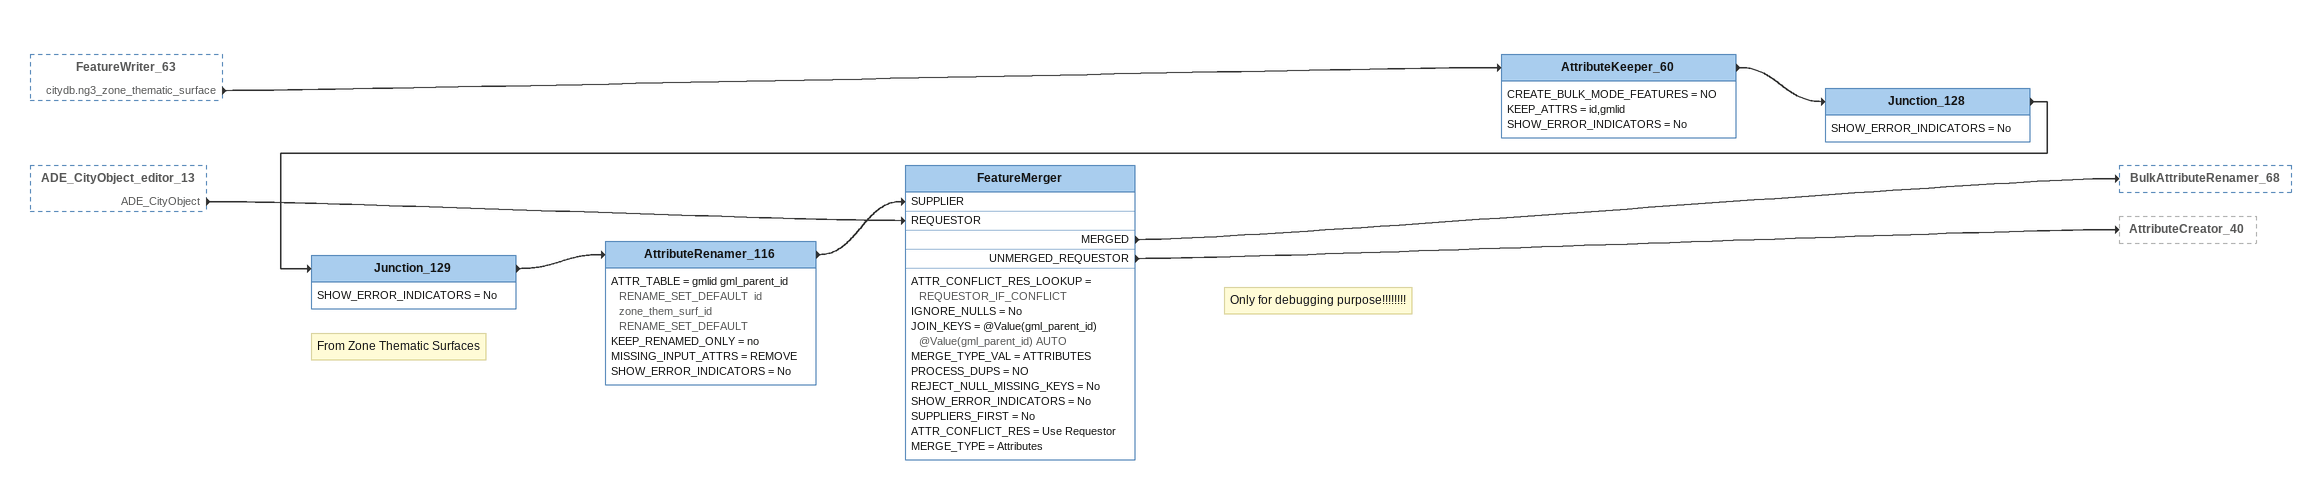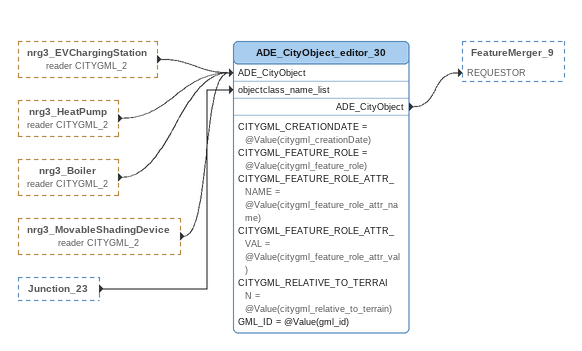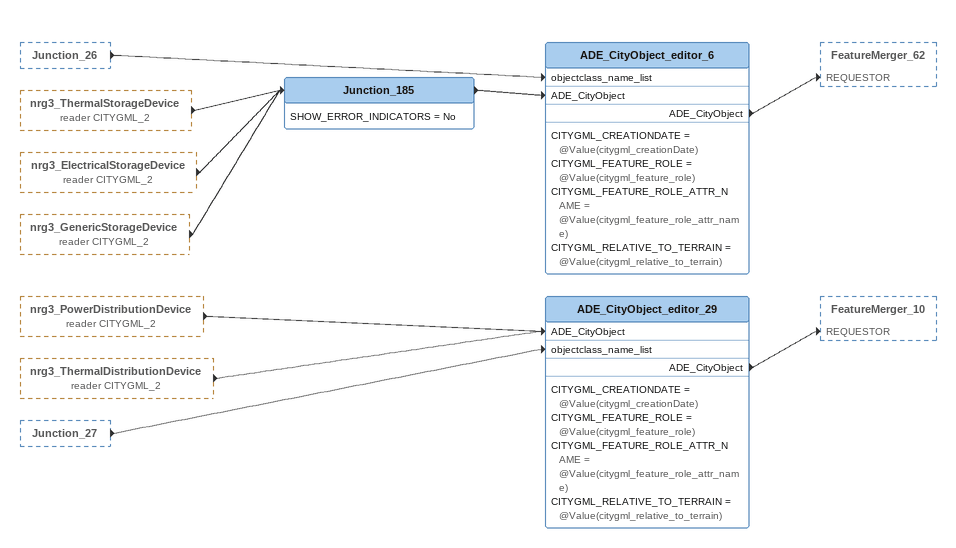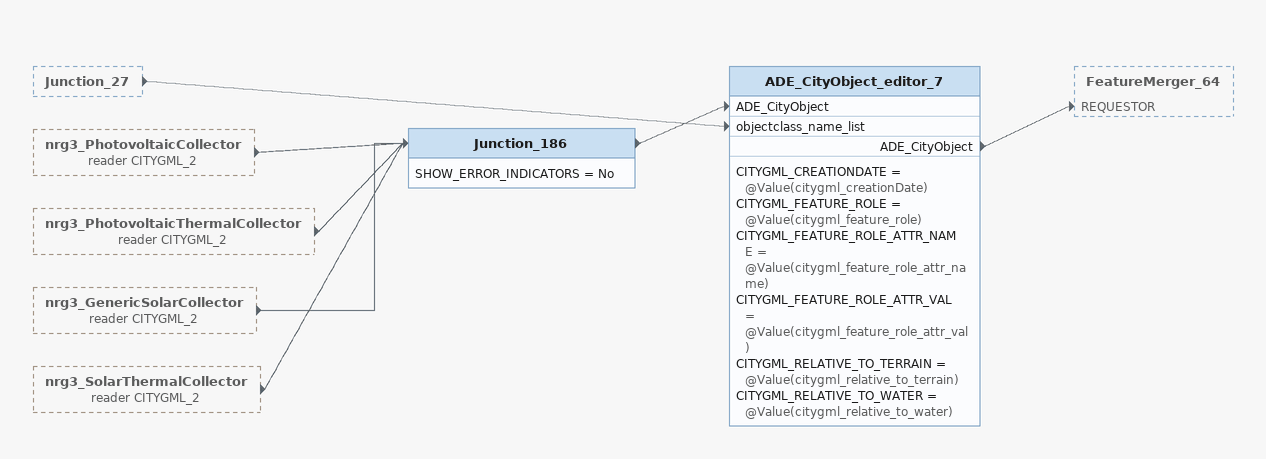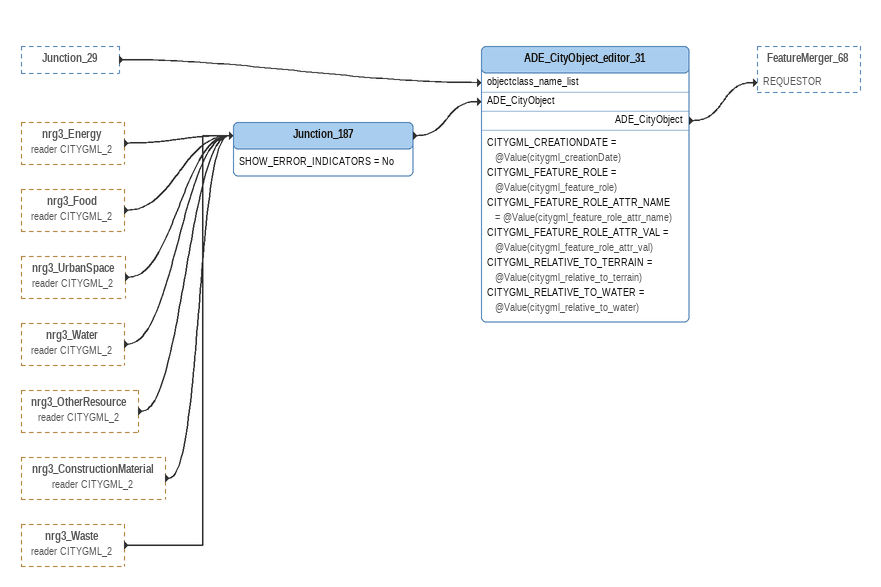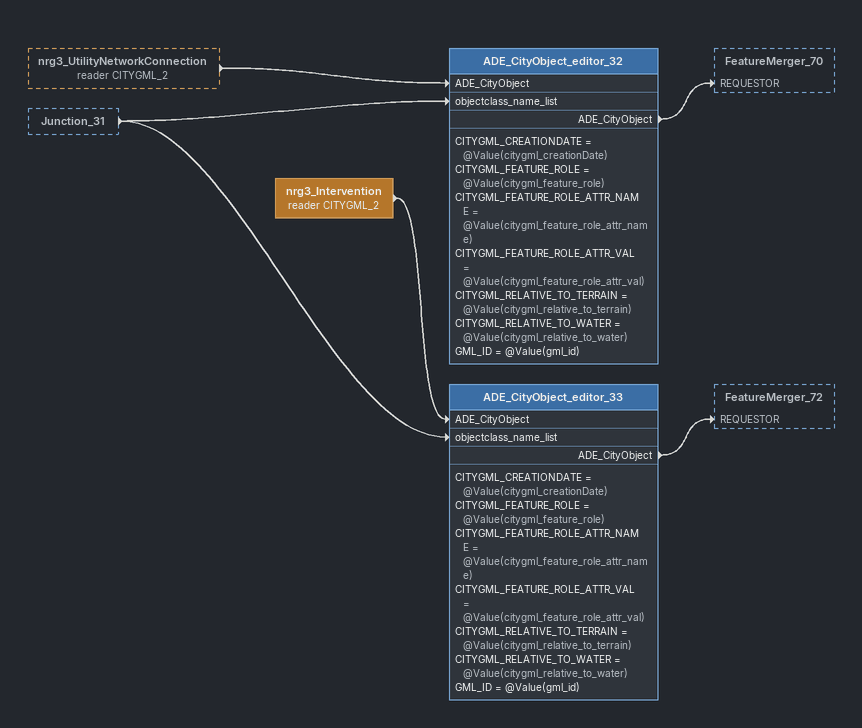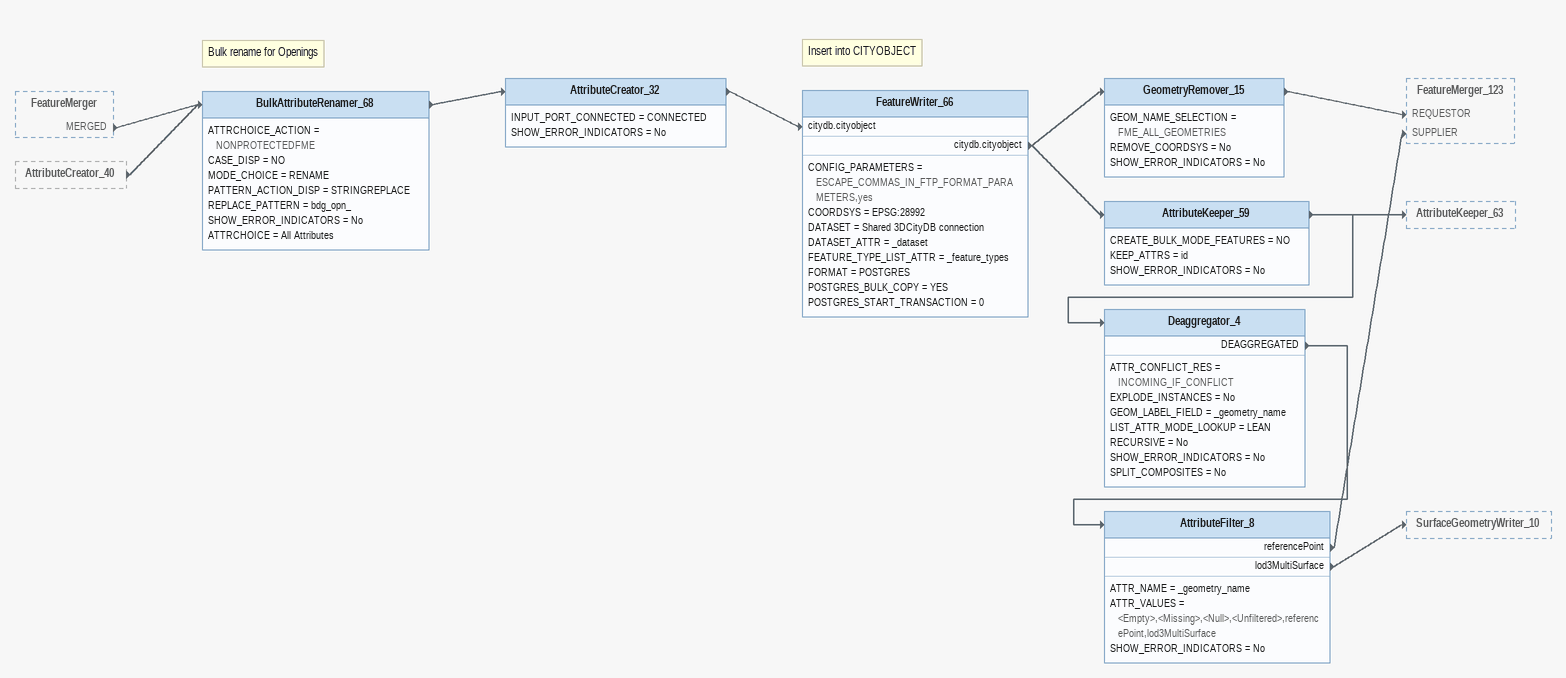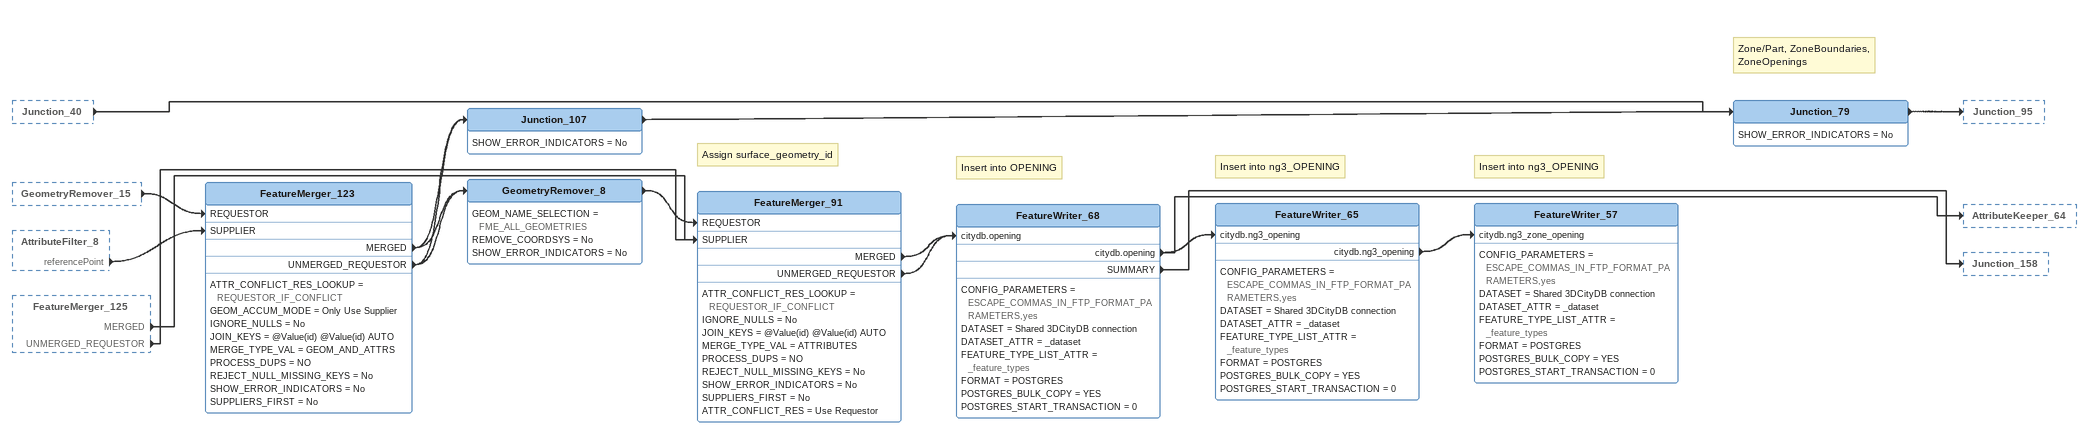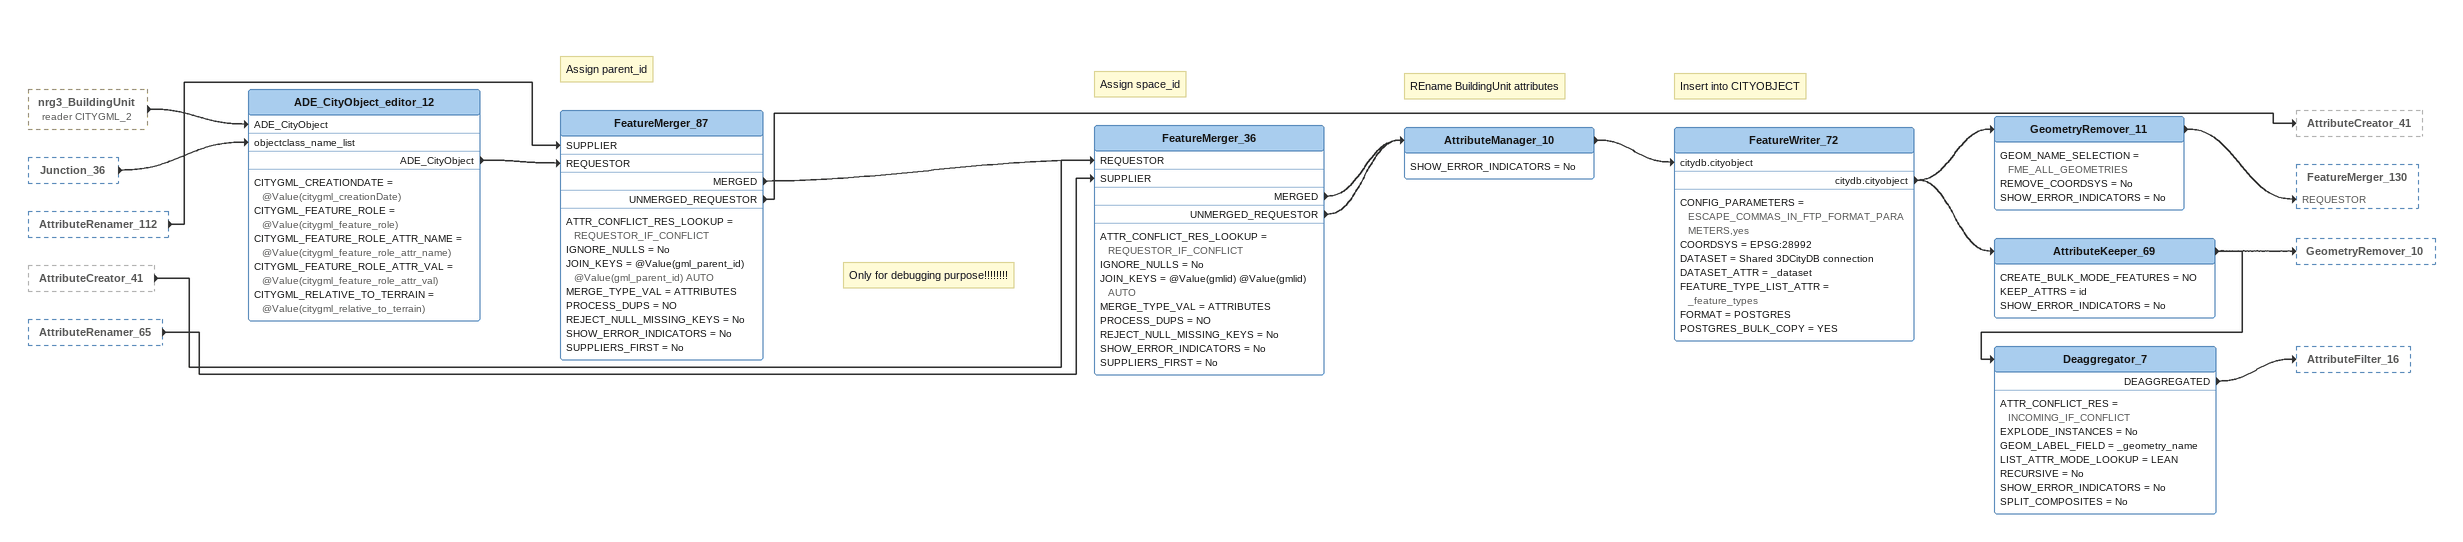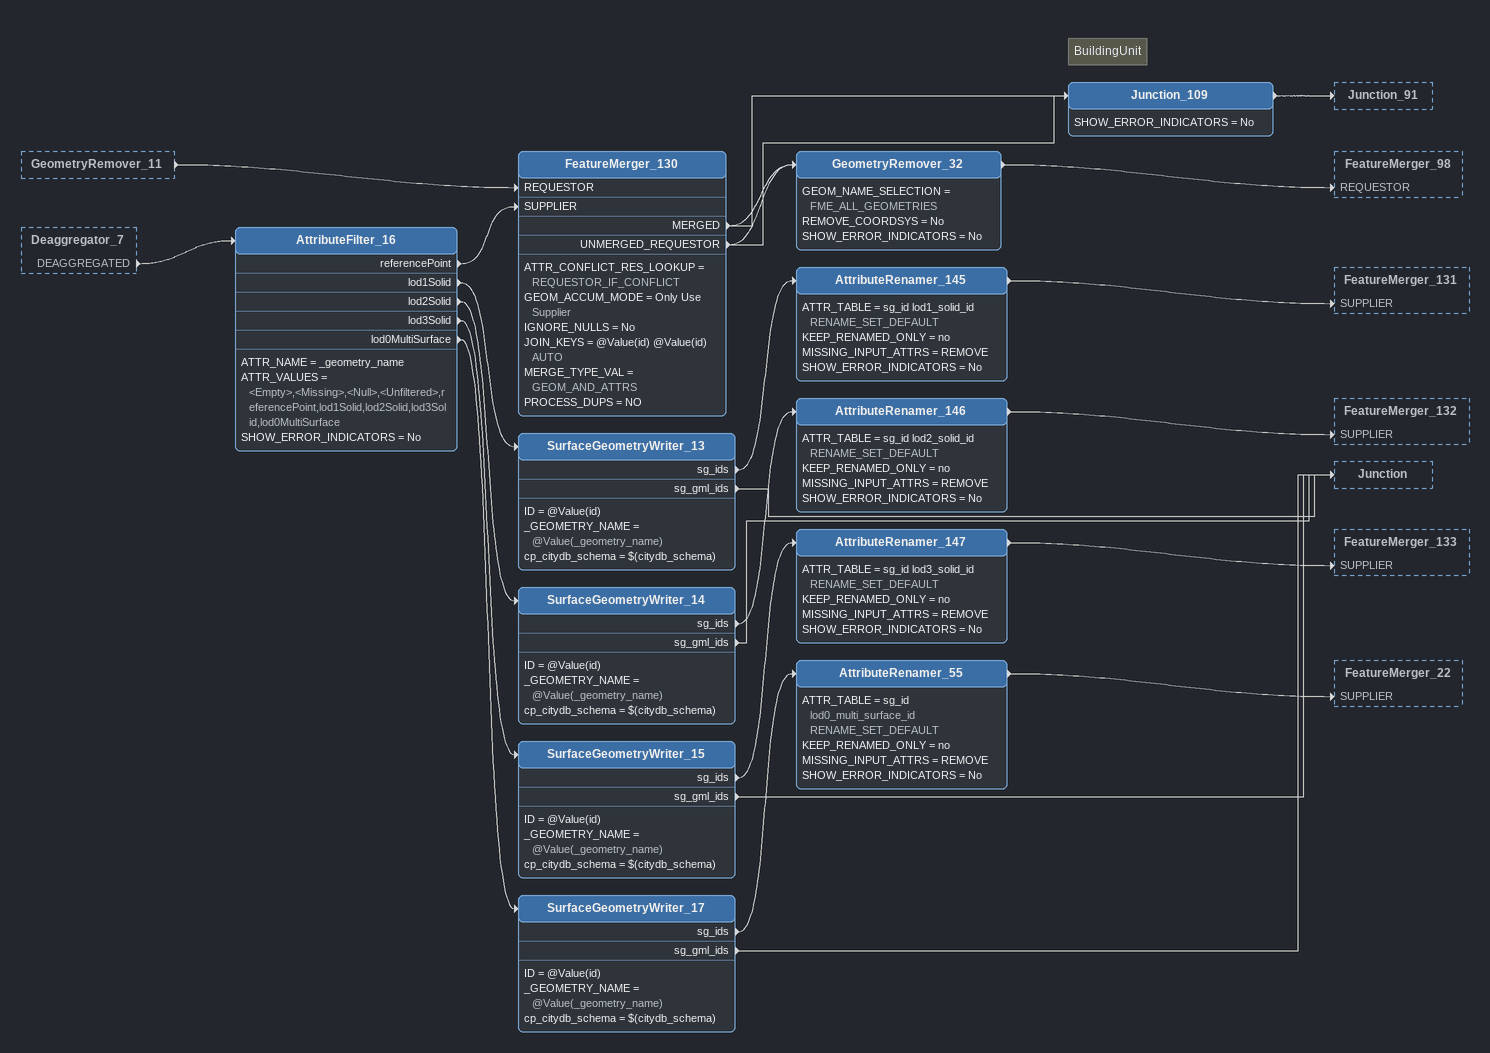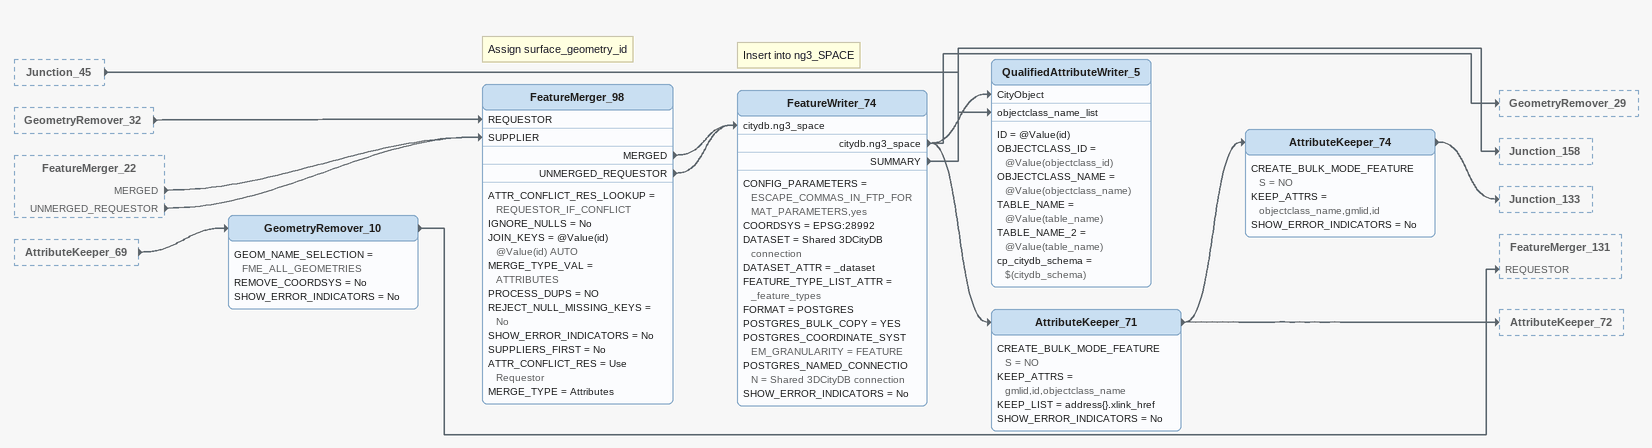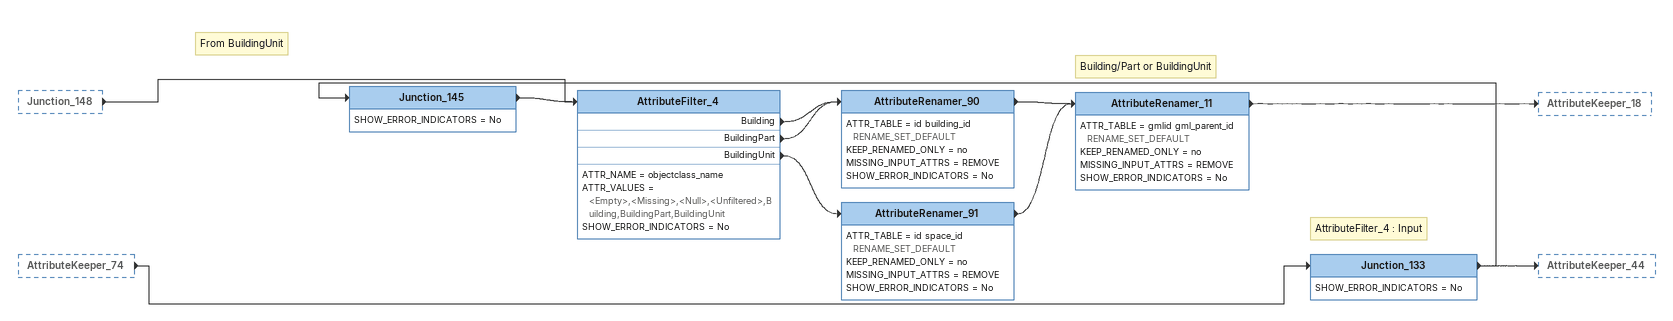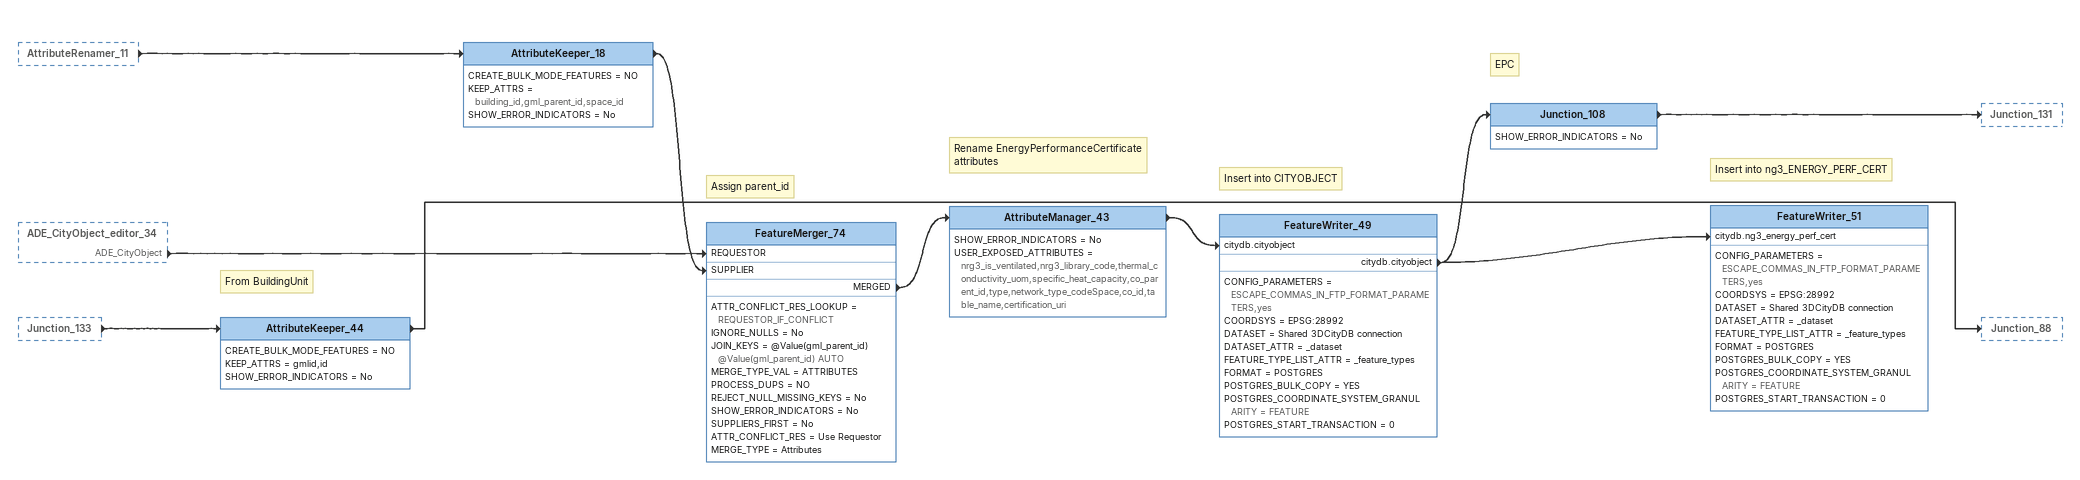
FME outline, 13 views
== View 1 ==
FeatureWriter_63 [outside]
    citydb.ng3_zone_thematic_surface -> AttributeKeeper_60
ADE_CityObject_editor_13 [outside]
    ADE_CityObject -> FeatureMerger [REQUESTOR]
AttributeKeeper_60
    CREATE_BULK_MODE_FEATURES = NO
    KEEP_ATTRS = id,gmlid
    SHOW_ERROR_INDICATORS = No
    -> Junction_128
Junction_128
    SHOW_ERROR_INDICATORS = No
    -> Junction_129
Note: From Zone Thematic Surfaces
Junction_129
    SHOW_ERROR_INDICATORS = No
    -> AttributeRenamer_116
AttributeRenamer_116
    ATTR_TABLE = gmlid gml_parent_id RENAME_SET_DEFAULT  id zone_them_surf_id RENAME_SET_DEFAULT
    KEEP_RENAMED_ONLY = no
    MISSING_INPUT_ATTRS = REMOVE
    SHOW_ERROR_INDICATORS = No
    -> FeatureMerger [SUPPLIER]
Note: Only for debugging purpose!!!!!!!!
FeatureMerger
    ATTR_CONFLICT_RES_LOOKUP = REQUESTOR_IF_CONFLICT
    IGNORE_NULLS = No
    JOIN_KEYS = @Value(gml_parent_id) @Value(gml_parent_id) AUTO
    MERGE_TYPE_VAL = ATTRIBUTES
    PROCESS_DUPS = NO
    REJECT_NULL_MISSING_KEYS = No
    SHOW_ERROR_INDICATORS = No
    SUPPLIERS_FIRST = No
    ATTR_CONFLICT_RES = Use Requestor
    MERGE_TYPE = Attributes
    MERGED -> BulkAttributeRenamer_68
    UNMERGED_REQUESTOR -> AttributeCreator_40

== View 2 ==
nrg3_EVChargingStation (reader CITYGML_2) [outside]
    -> ADE_CityObject_editor_30 [ADE_CityObject]
nrg3_HeatPump (reader CITYGML_2) [outside]
    -> ADE_CityObject_editor_30 [ADE_CityObject]
nrg3_Boiler (reader CITYGML_2) [outside]
    -> ADE_CityObject_editor_30 [ADE_CityObject]
nrg3_MovableShadingDevice (reader CITYGML_2) [outside]
    -> ADE_CityObject_editor_30 [ADE_CityObject]
Junction_23 [outside]
    -> ADE_CityObject_editor_30 [objectclass_name_list]
ADE_CityObject_editor_30
    CITYGML_CREATIONDATE = @Value(citygml_creationDate)
    CITYGML_FEATURE_ROLE = @Value(citygml_feature_role)
    CITYGML_FEATURE_ROLE_ATTR_NAME = @Value(citygml_feature_role_attr_name)
    CITYGML_FEATURE_ROLE_ATTR_VAL = @Value(citygml_feature_role_attr_val)
    CITYGML_RELATIVE_TO_TERRAIN = @Value(citygml_relative_to_terrain)
    GML_ID = @Value(gml_id)
    ADE_CityObject -> FeatureMerger_9 [REQUESTOR]

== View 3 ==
Junction_26 [outside]
    -> ADE_CityObject_editor_6 [objectclass_name_list]
nrg3_ThermalStorageDevice (reader CITYGML_2) [outside]
    -> Junction_185
nrg3_ElectricalStorageDevice (reader CITYGML_2) [outside]
    -> Junction_185
nrg3_GenericStorageDevice (reader CITYGML_2) [outside]
    -> Junction_185
nrg3_PowerDistributionDevice (reader CITYGML_2) [outside]
    -> ADE_CityObject_editor_29 [ADE_CityObject]
nrg3_ThermalDistributionDevice (reader CITYGML_2) [outside]
    -> ADE_CityObject_editor_29 [ADE_CityObject]
Junction_27 [outside]
    -> ADE_CityObject_editor_29 [objectclass_name_list]
Junction_185
    SHOW_ERROR_INDICATORS = No
    -> ADE_CityObject_editor_6 [ADE_CityObject]
ADE_CityObject_editor_6
    CITYGML_CREATIONDATE = @Value(citygml_creationDate)
    CITYGML_FEATURE_ROLE = @Value(citygml_feature_role)
    CITYGML_FEATURE_ROLE_ATTR_NAME = @Value(citygml_feature_role_attr_name)
    CITYGML_RELATIVE_TO_TERRAIN = @Value(citygml_relative_to_terrain)
    ADE_CityObject -> FeatureMerger_62 [REQUESTOR]
ADE_CityObject_editor_29
    CITYGML_CREATIONDATE = @Value(citygml_creationDate)
    CITYGML_FEATURE_ROLE = @Value(citygml_feature_role)
    CITYGML_FEATURE_ROLE_ATTR_NAME = @Value(citygml_feature_role_attr_name)
    CITYGML_RELATIVE_TO_TERRAIN = @Value(citygml_relative_to_terrain)
    ADE_CityObject -> FeatureMerger_10 [REQUESTOR]

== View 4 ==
Junction_27 [outside]
    -> ADE_CityObject_editor_7 [objectclass_name_list]
nrg3_PhotovoltaicCollector (reader CITYGML_2) [outside]
    -> Junction_186
nrg3_PhotovoltaicThermalCollector (reader CITYGML_2) [outside]
    -> Junction_186
nrg3_GenericSolarCollector (reader CITYGML_2) [outside]
    -> Junction_186
nrg3_SolarThermalCollector (reader CITYGML_2) [outside]
    -> Junction_186
Junction_186
    SHOW_ERROR_INDICATORS = No
    -> ADE_CityObject_editor_7 [ADE_CityObject]
ADE_CityObject_editor_7
    CITYGML_CREATIONDATE = @Value(citygml_creationDate)
    CITYGML_FEATURE_ROLE = @Value(citygml_feature_role)
    CITYGML_FEATURE_ROLE_ATTR_NAME = @Value(citygml_feature_role_attr_name)
    CITYGML_FEATURE_ROLE_ATTR_VAL = @Value(citygml_feature_role_attr_val)
    CITYGML_RELATIVE_TO_TERRAIN = @Value(citygml_relative_to_terrain)
    CITYGML_RELATIVE_TO_WATER = @Value(citygml_relative_to_water)
    ADE_CityObject -> FeatureMerger_64 [REQUESTOR]

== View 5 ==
Junction_29 [outside]
    -> ADE_CityObject_editor_31 [objectclass_name_list]
nrg3_Energy (reader CITYGML_2) [outside]
    -> Junction_187
nrg3_Food (reader CITYGML_2) [outside]
    -> Junction_187
nrg3_UrbanSpace (reader CITYGML_2) [outside]
    -> Junction_187
nrg3_Water (reader CITYGML_2) [outside]
    -> Junction_187
nrg3_OtherResource (reader CITYGML_2) [outside]
    -> Junction_187
nrg3_ConstructionMaterial (reader CITYGML_2) [outside]
    -> Junction_187
nrg3_Waste (reader CITYGML_2) [outside]
    -> Junction_187
Junction_187
    SHOW_ERROR_INDICATORS = No
    -> ADE_CityObject_editor_31 [ADE_CityObject]
ADE_CityObject_editor_31
    CITYGML_CREATIONDATE = @Value(citygml_creationDate)
    CITYGML_FEATURE_ROLE = @Value(citygml_feature_role)
    CITYGML_FEATURE_ROLE_ATTR_NAME = @Value(citygml_feature_role_attr_name)
    CITYGML_FEATURE_ROLE_ATTR_VAL = @Value(citygml_feature_role_attr_val)
    CITYGML_RELATIVE_TO_TERRAIN = @Value(citygml_relative_to_terrain)
    CITYGML_RELATIVE_TO_WATER = @Value(citygml_relative_to_water)
    ADE_CityObject -> FeatureMerger_68 [REQUESTOR]

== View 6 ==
nrg3_UtilityNetworkConnection (reader CITYGML_2) [outside]
    -> ADE_CityObject_editor_32 [ADE_CityObject]
Junction_31 [outside]
    -> ADE_CityObject_editor_33 [objectclass_name_list]
    -> ADE_CityObject_editor_32 [objectclass_name_list]
ADE_CityObject_editor_32
    CITYGML_CREATIONDATE = @Value(citygml_creationDate)
    CITYGML_FEATURE_ROLE = @Value(citygml_feature_role)
    CITYGML_FEATURE_ROLE_ATTR_NAME = @Value(citygml_feature_role_attr_name)
    CITYGML_FEATURE_ROLE_ATTR_VAL = @Value(citygml_feature_role_attr_val)
    CITYGML_RELATIVE_TO_TERRAIN = @Value(citygml_relative_to_terrain)
    CITYGML_RELATIVE_TO_WATER = @Value(citygml_relative_to_water)
    GML_ID = @Value(gml_id)
    ADE_CityObject -> FeatureMerger_70 [REQUESTOR]
nrg3_Intervention (reader CITYGML_2)
    -> ADE_CityObject_editor_33 [ADE_CityObject]
ADE_CityObject_editor_33
    CITYGML_CREATIONDATE = @Value(citygml_creationDate)
    CITYGML_FEATURE_ROLE = @Value(citygml_feature_role)
    CITYGML_FEATURE_ROLE_ATTR_NAME = @Value(citygml_feature_role_attr_name)
    CITYGML_FEATURE_ROLE_ATTR_VAL = @Value(citygml_feature_role_attr_val)
    CITYGML_RELATIVE_TO_TERRAIN = @Value(citygml_relative_to_terrain)
    CITYGML_RELATIVE_TO_WATER = @Value(citygml_relative_to_water)
    GML_ID = @Value(gml_id)
    ADE_CityObject -> FeatureMerger_72 [REQUESTOR]

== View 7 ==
FeatureMerger [outside]
    MERGED -> BulkAttributeRenamer_68
AttributeCreator_40 [outside]
    -> BulkAttributeRenamer_68
Note: Bulk rename for Openings
BulkAttributeRenamer_68
    ATTRCHOICE_ACTION = NONPROTECTEDFME
    CASE_DISP = NO
    MODE_CHOICE = RENAME
    PATTERN_ACTION_DISP = STRINGREPLACE
    REPLACE_PATTERN = bdg_opn_
    SHOW_ERROR_INDICATORS = No
    ATTRCHOICE = All Attributes
    -> AttributeCreator_32
AttributeCreator_32
    INPUT_PORT_CONNECTED = CONNECTED
    SHOW_ERROR_INDICATORS = No
    -> FeatureWriter_66 [citydb.cityobject]
Note: Insert into CITYOBJECT
FeatureWriter_66
    CONFIG_PARAMETERS = ESCAPE_COMMAS_IN_FTP_FORMAT_PARAMETERS,yes
    COORDSYS = EPSG:28992
    DATASET = Shared 3DCityDB connection
    DATASET_ATTR = _dataset
    FEATURE_TYPE_LIST_ATTR = _feature_types
    FORMAT = POSTGRES
    POSTGRES_BULK_COPY = YES
    POSTGRES_START_TRANSACTION = 0
    citydb.cityobject -> GeometryRemover_15
    citydb.cityobject -> AttributeKeeper_59
GeometryRemover_15
    GEOM_NAME_SELECTION = FME_ALL_GEOMETRIES
    REMOVE_COORDSYS = No
    SHOW_ERROR_INDICATORS = No
    -> FeatureMerger_123 [REQUESTOR]
AttributeKeeper_59
    CREATE_BULK_MODE_FEATURES = NO
    KEEP_ATTRS = id
    SHOW_ERROR_INDICATORS = No
    -> Deaggregator_4
    -> AttributeKeeper_63
Deaggregator_4
    ATTR_CONFLICT_RES = INCOMING_IF_CONFLICT
    EXPLODE_INSTANCES = No
    GEOM_LABEL_FIELD = _geometry_name
    LIST_ATTR_MODE_LOOKUP = LEAN
    RECURSIVE = No
    SHOW_ERROR_INDICATORS = No
    SPLIT_COMPOSITES = No
    DEAGGREGATED -> AttributeFilter_8
AttributeFilter_8
    ATTR_NAME = _geometry_name
    ATTR_VALUES = <Empty>,<Missing>,<Null>,<Unfiltered>,referencePoint,lod3MultiSurface
    SHOW_ERROR_INDICATORS = No
    referencePoint -> FeatureMerger_123 [SUPPLIER]
    lod3MultiSurface -> SurfaceGeometryWriter_10

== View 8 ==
Junction_40 [outside]
    -> Junction_79
GeometryRemover_15 [outside]
    -> FeatureMerger_123 [REQUESTOR]
AttributeFilter_8 [outside]
    referencePoint -> FeatureMerger_123 [SUPPLIER]
FeatureMerger_125 [outside]
    MERGED -> FeatureMerger_91 [SUPPLIER]
    UNMERGED_REQUESTOR -> FeatureMerger_91 [SUPPLIER]
FeatureMerger_123
    ATTR_CONFLICT_RES_LOOKUP = REQUESTOR_IF_CONFLICT
    GEOM_ACCUM_MODE = Only Use Supplier
    IGNORE_NULLS = No
    JOIN_KEYS = @Value(id) @Value(id) AUTO
    MERGE_TYPE_VAL = GEOM_AND_ATTRS
    PROCESS_DUPS = NO
    REJECT_NULL_MISSING_KEYS = No
    SHOW_ERROR_INDICATORS = No
    SUPPLIERS_FIRST = No
    MERGED -> GeometryRemover_8
    MERGED -> Junction_107
    UNMERGED_REQUESTOR -> GeometryRemover_8
    UNMERGED_REQUESTOR -> Junction_107
Junction_107
    SHOW_ERROR_INDICATORS = No
    -> Junction_79
Note: Zone/Part, ZoneBoundaries, ZoneOpenings
Junction_79
    SHOW_ERROR_INDICATORS = No
    -> Junction_95
GeometryRemover_8
    GEOM_NAME_SELECTION = FME_ALL_GEOMETRIES
    REMOVE_COORDSYS = No
    SHOW_ERROR_INDICATORS = No
    -> FeatureMerger_91 [REQUESTOR]
Note: Assign surface_geometry_id
FeatureMerger_91
    ATTR_CONFLICT_RES_LOOKUP = REQUESTOR_IF_CONFLICT
    IGNORE_NULLS = No
    JOIN_KEYS = @Value(id) @Value(id) AUTO
    MERGE_TYPE_VAL = ATTRIBUTES
    PROCESS_DUPS = NO
    REJECT_NULL_MISSING_KEYS = No
    SHOW_ERROR_INDICATORS = No
    SUPPLIERS_FIRST = No
    ATTR_CONFLICT_RES = Use Requestor
    MERGED -> FeatureWriter_68 [citydb.opening]
    UNMERGED_REQUESTOR -> FeatureWriter_68 [citydb.opening]
Note: Insert into OPENING
FeatureWriter_68
    CONFIG_PARAMETERS = ESCAPE_COMMAS_IN_FTP_FORMAT_PARAMETERS,yes
    DATASET = Shared 3DCityDB connection
    DATASET_ATTR = _dataset
    FEATURE_TYPE_LIST_ATTR = _feature_types
    FORMAT = POSTGRES
    POSTGRES_BULK_COPY = YES
    POSTGRES_START_TRANSACTION = 0
    citydb.opening -> FeatureWriter_65 [citydb.ng3_opening]
    citydb.opening -> AttributeKeeper_64
    SUMMARY -> Junction_158
Note: Insert into ng3_OPENING
FeatureWriter_65
    CONFIG_PARAMETERS = ESCAPE_COMMAS_IN_FTP_FORMAT_PARAMETERS,yes
    DATASET = Shared 3DCityDB connection
    DATASET_ATTR = _dataset
    FEATURE_TYPE_LIST_ATTR = _feature_types
    FORMAT = POSTGRES
    POSTGRES_BULK_COPY = YES
    POSTGRES_START_TRANSACTION = 0
    citydb.ng3_opening -> FeatureWriter_57 [citydb.ng3_zone_opening]
Note: Insert into ng3_OPENING
FeatureWriter_57
    CONFIG_PARAMETERS = ESCAPE_COMMAS_IN_FTP_FORMAT_PARAMETERS,yes
    DATASET = Shared 3DCityDB connection
    DATASET_ATTR = _dataset
    FEATURE_TYPE_LIST_ATTR = _feature_types
    FORMAT = POSTGRES
    POSTGRES_BULK_COPY = YES
    POSTGRES_START_TRANSACTION = 0

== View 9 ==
nrg3_BuildingUnit (reader CITYGML_2) [outside]
    -> ADE_CityObject_editor_12 [ADE_CityObject]
Junction_36 [outside]
    -> ADE_CityObject_editor_12 [objectclass_name_list]
AttributeRenamer_112 [outside]
    -> FeatureMerger_87 [SUPPLIER]
AttributeCreator_41 [outside]
    -> FeatureMerger_36 [REQUESTOR]
AttributeRenamer_65 [outside]
    -> FeatureMerger_36 [SUPPLIER]
ADE_CityObject_editor_12
    CITYGML_CREATIONDATE = @Value(citygml_creationDate)
    CITYGML_FEATURE_ROLE = @Value(citygml_feature_role)
    CITYGML_FEATURE_ROLE_ATTR_NAME = @Value(citygml_feature_role_attr_name)
    CITYGML_FEATURE_ROLE_ATTR_VAL = @Value(citygml_feature_role_attr_val)
    CITYGML_RELATIVE_TO_TERRAIN = @Value(citygml_relative_to_terrain)
    ADE_CityObject -> FeatureMerger_87 [REQUESTOR]
Note: Assign parent_id
Note: Only for debugging purpose!!!!!!!!
FeatureMerger_87
    ATTR_CONFLICT_RES_LOOKUP = REQUESTOR_IF_CONFLICT
    IGNORE_NULLS = No
    JOIN_KEYS = @Value(gml_parent_id) @Value(gml_parent_id) AUTO
    MERGE_TYPE_VAL = ATTRIBUTES
    PROCESS_DUPS = NO
    REJECT_NULL_MISSING_KEYS = No
    SHOW_ERROR_INDICATORS = No
    SUPPLIERS_FIRST = No
    MERGED -> FeatureMerger_36 [REQUESTOR]
    UNMERGED_REQUESTOR -> AttributeCreator_41
Note: Assign space_id
FeatureMerger_36
    ATTR_CONFLICT_RES_LOOKUP = REQUESTOR_IF_CONFLICT
    IGNORE_NULLS = No
    JOIN_KEYS = @Value(gmlid) @Value(gmlid) AUTO
    MERGE_TYPE_VAL = ATTRIBUTES
    PROCESS_DUPS = NO
    REJECT_NULL_MISSING_KEYS = No
    SHOW_ERROR_INDICATORS = No
    SUPPLIERS_FIRST = No
    MERGED -> AttributeManager_10
    UNMERGED_REQUESTOR -> AttributeManager_10
Note: REname BuildingUnit attributes
AttributeManager_10
    SHOW_ERROR_INDICATORS = No
    -> FeatureWriter_72 [citydb.cityobject]
Note: Insert into CITYOBJECT
FeatureWriter_72
    CONFIG_PARAMETERS = ESCAPE_COMMAS_IN_FTP_FORMAT_PARAMETERS,yes
    COORDSYS = EPSG:28992
    DATASET = Shared 3DCityDB connection
    DATASET_ATTR = _dataset
    FEATURE_TYPE_LIST_ATTR = _feature_types
    FORMAT = POSTGRES
    POSTGRES_BULK_COPY = YES
    citydb.cityobject -> GeometryRemover_11
    citydb.cityobject -> AttributeKeeper_69
GeometryRemover_11
    GEOM_NAME_SELECTION = FME_ALL_GEOMETRIES
    REMOVE_COORDSYS = No
    SHOW_ERROR_INDICATORS = No
    -> FeatureMerger_130 [REQUESTOR]
AttributeKeeper_69
    CREATE_BULK_MODE_FEATURES = NO
    KEEP_ATTRS = id
    SHOW_ERROR_INDICATORS = No
    -> Deaggregator_7
    -> GeometryRemover_10
Deaggregator_7
    ATTR_CONFLICT_RES = INCOMING_IF_CONFLICT
    EXPLODE_INSTANCES = No
    GEOM_LABEL_FIELD = _geometry_name
    LIST_ATTR_MODE_LOOKUP = LEAN
    RECURSIVE = No
    SHOW_ERROR_INDICATORS = No
    SPLIT_COMPOSITES = No
    DEAGGREGATED -> AttributeFilter_16

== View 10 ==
GeometryRemover_11 [outside]
    -> FeatureMerger_130 [REQUESTOR]
Deaggregator_7 [outside]
    DEAGGREGATED -> AttributeFilter_16
AttributeFilter_16
    ATTR_NAME = _geometry_name
    ATTR_VALUES = <Empty>,<Missing>,<Null>,<Unfiltered>,referencePoint,lod1Solid,lod2Solid,lod3Solid,lod0MultiSurface
    SHOW_ERROR_INDICATORS = No
    referencePoint -> FeatureMerger_130 [SUPPLIER]
    lod1Solid -> SurfaceGeometryWriter_13
    lod2Solid -> SurfaceGeometryWriter_14
    lod3Solid -> SurfaceGeometryWriter_15
    lod0MultiSurface -> SurfaceGeometryWriter_17
FeatureMerger_130
    ATTR_CONFLICT_RES_LOOKUP = REQUESTOR_IF_CONFLICT
    GEOM_ACCUM_MODE = Only Use Supplier
    IGNORE_NULLS = No
    JOIN_KEYS = @Value(id) @Value(id) AUTO
    MERGE_TYPE_VAL = GEOM_AND_ATTRS
    PROCESS_DUPS = NO
    MERGED -> GeometryRemover_32
    MERGED -> Junction_109
    UNMERGED_REQUESTOR -> GeometryRemover_32
    UNMERGED_REQUESTOR -> Junction_109
Note: BuildingUnit
Junction_109
    SHOW_ERROR_INDICATORS = No
    -> Junction_91
GeometryRemover_32
    GEOM_NAME_SELECTION = FME_ALL_GEOMETRIES
    REMOVE_COORDSYS = No
    SHOW_ERROR_INDICATORS = No
    -> FeatureMerger_98 [REQUESTOR]
SurfaceGeometryWriter_13
    ID = @Value(id)
    _GEOMETRY_NAME = @Value(_geometry_name)
    cp_citydb_schema = $(citydb_schema)
    sg_ids -> AttributeRenamer_145
    sg_gml_ids -> Junction
AttributeRenamer_145
    ATTR_TABLE = sg_id lod1_solid_id RENAME_SET_DEFAULT
    KEEP_RENAMED_ONLY = no
    MISSING_INPUT_ATTRS = REMOVE
    SHOW_ERROR_INDICATORS = No
    -> FeatureMerger_131 [SUPPLIER]
SurfaceGeometryWriter_14
    ID = @Value(id)
    _GEOMETRY_NAME = @Value(_geometry_name)
    cp_citydb_schema = $(citydb_schema)
    sg_ids -> AttributeRenamer_146
    sg_gml_ids -> Junction
AttributeRenamer_146
    ATTR_TABLE = sg_id lod2_solid_id RENAME_SET_DEFAULT
    KEEP_RENAMED_ONLY = no
    MISSING_INPUT_ATTRS = REMOVE
    SHOW_ERROR_INDICATORS = No
    -> FeatureMerger_132 [SUPPLIER]
SurfaceGeometryWriter_15
    ID = @Value(id)
    _GEOMETRY_NAME = @Value(_geometry_name)
    cp_citydb_schema = $(citydb_schema)
    sg_ids -> AttributeRenamer_147
    sg_gml_ids -> Junction
AttributeRenamer_147
    ATTR_TABLE = sg_id lod3_solid_id RENAME_SET_DEFAULT
    KEEP_RENAMED_ONLY = no
    MISSING_INPUT_ATTRS = REMOVE
    SHOW_ERROR_INDICATORS = No
    -> FeatureMerger_133 [SUPPLIER]
SurfaceGeometryWriter_17
    ID = @Value(id)
    _GEOMETRY_NAME = @Value(_geometry_name)
    cp_citydb_schema = $(citydb_schema)
    sg_ids -> AttributeRenamer_55
    sg_gml_ids -> Junction
AttributeRenamer_55
    ATTR_TABLE = sg_id lod0_multi_surface_id RENAME_SET_DEFAULT
    KEEP_RENAMED_ONLY = no
    MISSING_INPUT_ATTRS = REMOVE
    SHOW_ERROR_INDICATORS = No
    -> FeatureMerger_22 [SUPPLIER]

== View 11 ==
Junction_45 [outside]
    -> QualifiedAttributeWriter_5 [objectclass_name_list]
GeometryRemover_32 [outside]
    -> FeatureMerger_98 [REQUESTOR]
FeatureMerger_22 [outside]
    MERGED -> FeatureMerger_98 [SUPPLIER]
    UNMERGED_REQUESTOR -> FeatureMerger_98 [SUPPLIER]
AttributeKeeper_69 [outside]
    -> GeometryRemover_10
GeometryRemover_10
    GEOM_NAME_SELECTION = FME_ALL_GEOMETRIES
    REMOVE_COORDSYS = No
    SHOW_ERROR_INDICATORS = No
    -> FeatureMerger_131 [REQUESTOR]
Note: Assign surface_geometry_id
FeatureMerger_98
    ATTR_CONFLICT_RES_LOOKUP = REQUESTOR_IF_CONFLICT
    IGNORE_NULLS = No
    JOIN_KEYS = @Value(id) @Value(id) AUTO
    MERGE_TYPE_VAL = ATTRIBUTES
    PROCESS_DUPS = NO
    REJECT_NULL_MISSING_KEYS = No
    SHOW_ERROR_INDICATORS = No
    SUPPLIERS_FIRST = No
    ATTR_CONFLICT_RES = Use Requestor
    MERGE_TYPE = Attributes
    MERGED -> FeatureWriter_74 [citydb.ng3_space]
    UNMERGED_REQUESTOR -> FeatureWriter_74 [citydb.ng3_space]
Note: Insert into ng3_SPACE
FeatureWriter_74
    CONFIG_PARAMETERS = ESCAPE_COMMAS_IN_FTP_FORMAT_PARAMETERS,yes
    COORDSYS = EPSG:28992
    DATASET = Shared 3DCityDB connection
    DATASET_ATTR = _dataset
    FEATURE_TYPE_LIST_ATTR = _feature_types
    FORMAT = POSTGRES
    POSTGRES_BULK_COPY = YES
    POSTGRES_COORDINATE_SYSTEM_GRANULARITY = FEATURE
    POSTGRES_NAMED_CONNECTION = Shared 3DCityDB connection
    SHOW_ERROR_INDICATORS = No
    citydb.ng3_space -> QualifiedAttributeWriter_5 [CityObject]
    citydb.ng3_space -> GeometryRemover_29
    citydb.ng3_space -> AttributeKeeper_71
    SUMMARY -> Junction_158
QualifiedAttributeWriter_5
    ID = @Value(id)
    OBJECTCLASS_ID = @Value(objectclass_id)
    OBJECTCLASS_NAME = @Value(objectclass_name)
    TABLE_NAME = @Value(table_name)
    TABLE_NAME_2 = @Value(table_name)
    cp_citydb_schema = $(citydb_schema)
AttributeKeeper_71
    CREATE_BULK_MODE_FEATURES = NO
    KEEP_ATTRS = gmlid,id,objectclass_name
    KEEP_LIST = address{}.xlink_href
    SHOW_ERROR_INDICATORS = No
    -> AttributeKeeper_72
    -> AttributeKeeper_74
AttributeKeeper_74
    CREATE_BULK_MODE_FEATURES = NO
    KEEP_ATTRS = objectclass_name,gmlid,id
    SHOW_ERROR_INDICATORS = No
    -> Junction_133

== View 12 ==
Junction_148 [outside]
    -> AttributeFilter_4
AttributeKeeper_74 [outside]
    -> Junction_133
Note: AttributeFilter_4 : Input
Junction_133
    SHOW_ERROR_INDICATORS = No
    -> Junction_145
    -> AttributeKeeper_44
Note: From BuildingUnit
Junction_145
    SHOW_ERROR_INDICATORS = No
    -> AttributeFilter_4
AttributeFilter_4
    ATTR_NAME = objectclass_name
    ATTR_VALUES = <Empty>,<Missing>,<Null>,<Unfiltered>,Building,BuildingPart,BuildingUnit
    SHOW_ERROR_INDICATORS = No
    Building -> AttributeRenamer_90
    BuildingPart -> AttributeRenamer_90
    BuildingUnit -> AttributeRenamer_91
AttributeRenamer_90
    ATTR_TABLE = id building_id RENAME_SET_DEFAULT
    KEEP_RENAMED_ONLY = no
    MISSING_INPUT_ATTRS = REMOVE
    SHOW_ERROR_INDICATORS = No
    -> AttributeRenamer_11
AttributeRenamer_91
    ATTR_TABLE = id space_id RENAME_SET_DEFAULT
    KEEP_RENAMED_ONLY = no
    MISSING_INPUT_ATTRS = REMOVE
    SHOW_ERROR_INDICATORS = No
    -> AttributeRenamer_11
Note: Building/Part or BuildingUnit
AttributeRenamer_11
    ATTR_TABLE = gmlid gml_parent_id RENAME_SET_DEFAULT
    KEEP_RENAMED_ONLY = no
    MISSING_INPUT_ATTRS = REMOVE
    SHOW_ERROR_INDICATORS = No
    -> AttributeKeeper_18

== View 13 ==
AttributeRenamer_11 [outside]
    -> AttributeKeeper_18
ADE_CityObject_editor_34 [outside]
    ADE_CityObject -> FeatureMerger_74 [REQUESTOR]
Junction_133 [outside]
    -> AttributeKeeper_44
AttributeKeeper_18
    CREATE_BULK_MODE_FEATURES = NO
    KEEP_ATTRS = building_id,gml_parent_id,space_id
    SHOW_ERROR_INDICATORS = No
    -> FeatureMerger_74 [SUPPLIER]
Note: Assign parent_id
FeatureMerger_74
    ATTR_CONFLICT_RES_LOOKUP = REQUESTOR_IF_CONFLICT
    IGNORE_NULLS = No
    JOIN_KEYS = @Value(gml_parent_id) @Value(gml_parent_id) AUTO
    MERGE_TYPE_VAL = ATTRIBUTES
    PROCESS_DUPS = NO
    REJECT_NULL_MISSING_KEYS = No
    SHOW_ERROR_INDICATORS = No
    SUPPLIERS_FIRST = No
    ATTR_CONFLICT_RES = Use Requestor
    MERGE_TYPE = Attributes
    MERGED -> AttributeManager_43
Note: Rename EnergyPerformanceCertificate attributes
AttributeManager_43
    SHOW_ERROR_INDICATORS = No
    USER_EXPOSED_ATTRIBUTES = nrg3_is_ventilated,nrg3_library_code,thermal_conductivity_uom,specific_heat_capacity,co_parent_id,type,network_type_codeSpace,co_id,table_name,certification_uri
    -> FeatureWriter_49 [citydb.cityobject]
Note: Insert into CITYOBJECT
FeatureWriter_49
    CONFIG_PARAMETERS = ESCAPE_COMMAS_IN_FTP_FORMAT_PARAMETERS,yes
    COORDSYS = EPSG:28992
    DATASET = Shared 3DCityDB connection
    DATASET_ATTR = _dataset
    FEATURE_TYPE_LIST_ATTR = _feature_types
    FORMAT = POSTGRES
    POSTGRES_BULK_COPY = YES
    POSTGRES_COORDINATE_SYSTEM_GRANULARITY = FEATURE
    POSTGRES_START_TRANSACTION = 0
    citydb.cityobject -> FeatureWriter_51 [citydb.ng3_energy_perf_cert]
    citydb.cityobject -> Junction_108
Note: EPC
Junction_108
    SHOW_ERROR_INDICATORS = No
    -> Junction_131
Note: Insert into ng3_ENERGY_PERF_CERT
FeatureWriter_51
    CONFIG_PARAMETERS = ESCAPE_COMMAS_IN_FTP_FORMAT_PARAMETERS,yes
    COORDSYS = EPSG:28992
    DATASET = Shared 3DCityDB connection
    DATASET_ATTR = _dataset
    FEATURE_TYPE_LIST_ATTR = _feature_types
    FORMAT = POSTGRES
    POSTGRES_BULK_COPY = YES
    POSTGRES_COORDINATE_SYSTEM_GRANULARITY = FEATURE
    POSTGRES_START_TRANSACTION = 0
Note: From BuildingUnit
AttributeKeeper_44
    CREATE_BULK_MODE_FEATURES = NO
    KEEP_ATTRS = gmlid,id
    SHOW_ERROR_INDICATORS = No
    -> Junction_88
